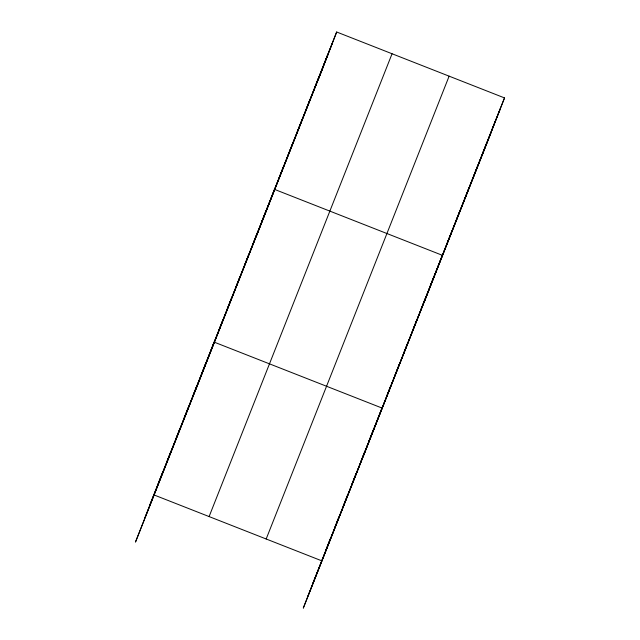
<?xml version="1.0" encoding="UTF-8"?>
<svg xmlns="http://www.w3.org/2000/svg" width="640" height="640" viewBox="0 0 640 640"><rect width="100%" height="100%" fill="white"/><g stroke="black" fill="none" stroke-linecap="round" stroke-linejoin="round"><path stroke-width="0.96" d="M504.52 97.92L303.328 608L504.52 97.92L336.672 32L135.48 542.08L323.08 67.224M158.176 483.792L162.344 473.008M166.808 461.976L170.968 451.192M175.432 440.152L179.592 429.368M184.056 418.336L188.216 407.552M192.68 396.52L196.84 385.728M201.304 374.696L205.464 363.912M195.856 389.352L214.096 342.096L381.936 408.008L363.704 455.264M218.552 331.064L222.72 320.272M227.184 309.24L231.344 298.456M235.808 287.424L239.968 276.64M244.432 265.6L248.592 254.816M253.056 243.784L257.216 233M261.68 221.968L265.84 211.176M256.232 236.616L274.472 189.36L442.312 255.28L424.08 302.536M279.192 177.664L283.352 166.88M288.08 155.184L292.24 144.4M296.968 132.704L301.128 121.92M305.856 110.224L310.016 99.44M314.736 87.744L318.904 76.96M323.624 65.264L327.784 54.48M318.44 79.256L336.672 32M326.024 549.712L330.184 538.92M334.648 527.888L338.808 517.104M343.272 506.072L347.44 495.288M351.896 484.256L356.064 473.464M360.528 462.432L364.688 451.648M369.152 440.616L373.312 429.832M386.4 396.976L390.56 386.192M395.024 375.16L399.184 364.368M403.648 353.336L407.816 342.552M412.272 331.52L416.44 320.736M420.904 309.704L425.064 298.912M429.528 287.88L433.688 277.096M447.04 243.584L451.2 232.8M455.92 221.104L460.088 210.32M464.808 198.624L468.976 187.84M473.696 176.144L477.856 165.36M482.584 153.664L486.744 142.88M491.472 131.184L495.632 120.4M149.552 505.616L332.512 42.784M144.912 517.648L327.872 54.824M209.104 516.576L392.064 53.752M266.176 538.992L449.128 76.16M312.752 583.568L500.36 108.704M307.968 595.968L490.928 133.136M153.72 494.824L321.56 560.744"/></g></svg>
